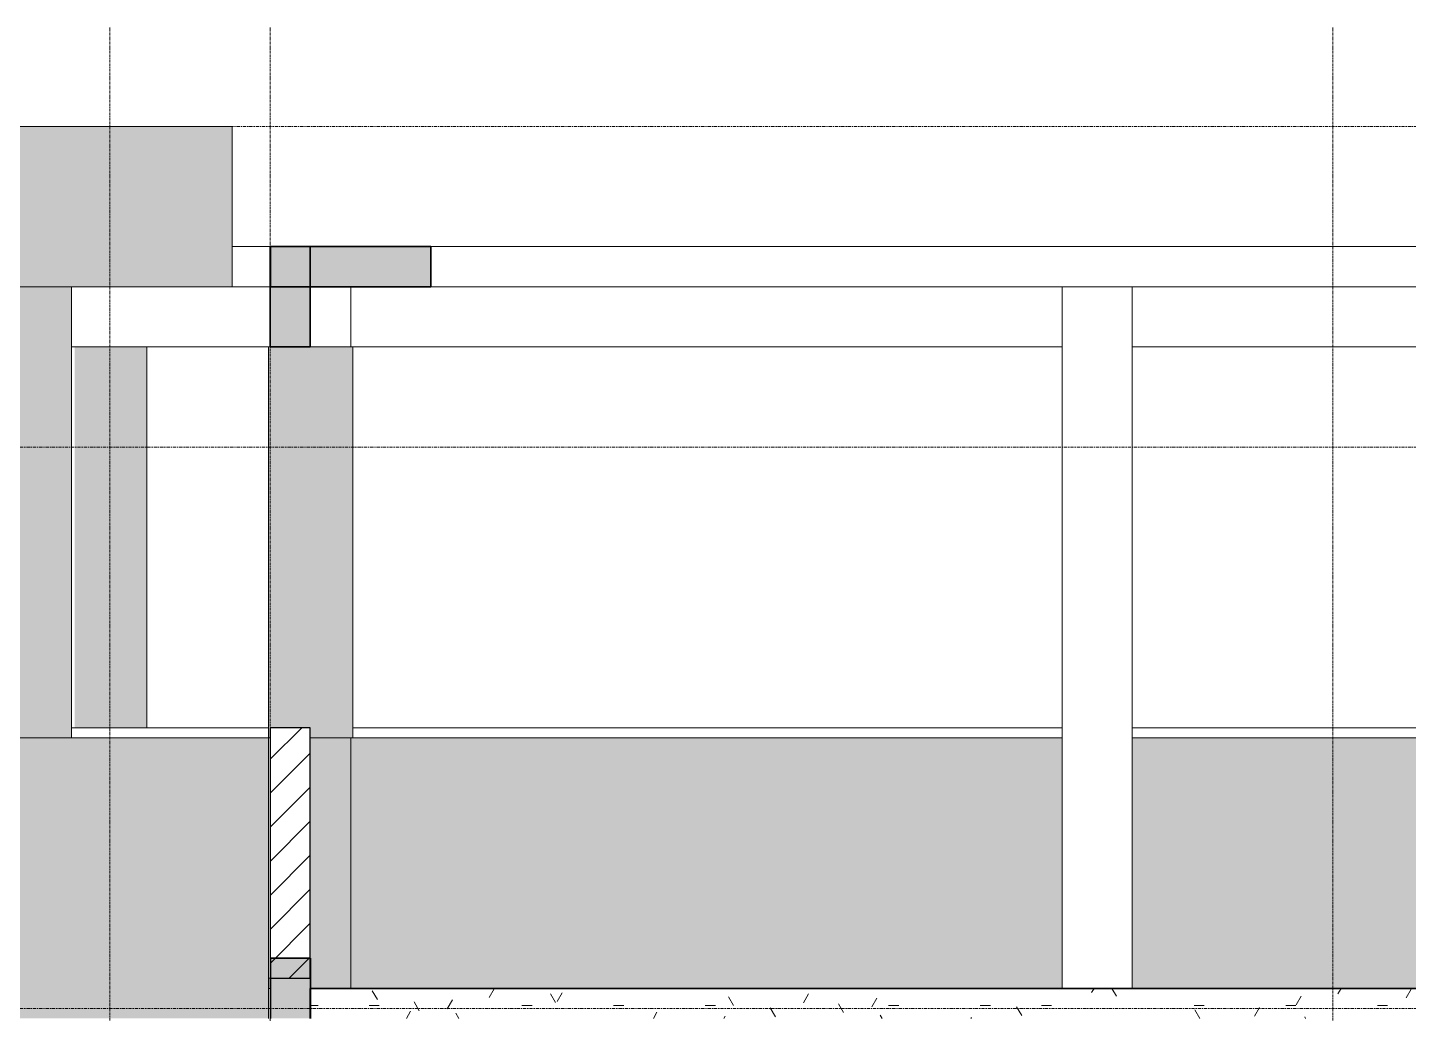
# Model space of a CAD drawing. Header units: millimetres. Extents: x 1240 to 198004, y -7796 to 35300.
# Drawn here: x 150554 to 157441, y 29375 to 34292 of the extents above; entities that cross this region are included whole.
import ezdxf

# ---------------------------------------------------------------- set-up
doc = ezdxf.new("R2010")
doc.units = ezdxf.units.MM
doc.linetypes.add('Centre', pattern=[31.75, 6.35, -4.7625, 15.875, -4.7625])
doc.linetypes.add('Grid Line', pattern=[22.225, 12.7, -3.175, 3.175, -3.175])
for name, color, linetype, lineweight in [('0-2', 50, 'Continuous', 5), ('A-FLOR', 192, 'Continuous', 9), ('A-FLOR-1', 10, 'Continuous', 35), ('A-FLOR-2', 7, 'Continuous', 9), ('A-FLOR-3', 192, 'Continuous', 35), ('A-FLOR-LEVL-2', 51, 'Centre', 9), ('A-FLOR-PATT-1', 7, 'Continuous', 9), ('A-FLOR-PATT-3', 8, 'Continuous', 9), ('A-WALL', 113, 'Continuous', 9), ('A-WALL-1', 113, 'Continuous', 25), ('A-WALL-PATT-3', 111, 'Continuous', 5), ('A-WALL-PATT-4', 111, 'Continuous', 9), ('I-WALL', 2, 'Continuous', 9), ('S-BEAM-1', 12, 'Continuous', 5), ('S-BEAM-2', 10, 'Continuous', 35), ('S-BEAM-3', 7, 'Continuous', 9), ('S-COLS-1', 7, 'Continuous', 9), ('S-GRID-1', 1, 'Grid Line', 9)]:
    doc.layers.add(name, color=color, linetype=linetype, lineweight=lineweight)

# ---------------------------------------------------------------- blocks, each defined once
blk = doc.blocks.new('NCV_TKTC_KET CAU_rvt-2-TKCS_MẶT ĐỨNG NỘI KHU 2')
at = {"layer": 'A-FLOR-PATT-1'}
blk.add_hatch(color=256, dxfattribs=at).paths.add_polyline_path([(-43735.3, 33000), (-43735.3, 33200), (-44535.3, 33200), (-44535.3, 33000)])
at = {"layer": 'S-BEAM-1'}
for points in [[(-44537, 32700), (-44337, 32700), (-44337, 33200), (-44537, 33200)], [(-44535.3, 29350), (-44335.3, 29350), (-44335.3, 29650), (-44535.3, 29650)]]:
    blk.add_hatch(color=256, dxfattribs=at).paths.add_polyline_path(points)
at = {"layer": 'A-FLOR-1'}
for p, q in [((-43735.3, 33200), (-44535.3, 33200)), ((-44535.3, 33200), (-44535.3, 33000)), ((-43735.3, 33000), (-43735.3, 33200)), ((-44535.3, 33000), (-43735.3, 33000))]:
    blk.add_line(p, q, dxfattribs=at)
at = {"layer": 'A-FLOR-2'}
for p, q in [((-44727, 33200), (-44537, 33200)), ((-43735.3, 33200), (-37796.9, 33200)), ((-44537, 33000), (-44727, 33000)), ((-37796.9, 33000), (-43735.3, 33000))]:
    blk.add_line(p, q, dxfattribs=at)
at = {"layer": 'S-BEAM-2'}
for p, q in [((-44337, 33200), (-44537, 33200)), ((-44537, 33200), (-44537, 32700)), ((-44337, 32700), (-44337, 33200)), ((-44537, 32700), (-44337, 32700)), ((-44335.3, 29650), (-44535.3, 29650)), ((-44535.3, 29650), (-44535.3, 29350)), ((-44335.3, 29350), (-44335.3, 29650))]:
    blk.add_line(p, q, dxfattribs=at)
at = {"layer": 'S-BEAM-3'}
for p, q in [((-44727, 33200), (-44537, 33200)), ((-44545.3, 32700), (-45527.4, 32700)), ((-40586.9, 32700), (-44125.3, 32700)), ((-37396.9, 32700), (-40236.9, 32700))]:
    blk.add_line(p, q, dxfattribs=at)
at = {"layer": 'S-COLS-1'}
for p, q in [((-44135.3, 33000), (-44135.3, 32700)), ((-40586.9, 33000), (-40586.9, 29500)), ((-40236.9, 33000), (-40236.9, 29500))]:
    blk.add_line(p, q, dxfattribs=at)

msp = doc.modelspace()

# ---------------------------------------------------------------- hatches: boundary and pattern name
at = {"layer": 'A-FLOR-PATT-3'}
h = msp.add_hatch(dxfattribs=at)
h.set_pattern_fill('FP_37', color=256, style=0, pattern_type=2)
h.set_pattern_definition([(0, (196301.1, 0), (609.6, 152.4), [50.292, -406.908, 50.292, -406.908, -2438.4]), (0, (196301.1, 0), (609.6, 152.4), [-914.4, 50.292, -864.108, 50.292, -406.908, -1066.8]), (0, (196301.1, 0), (609.6, 152.4), [-2286, 50.292, -254.508, 50.292, -711.708]), (120, (196529.7, 76.2), (-436.78227, 451.7291), [50.292, -406.908, 50.292, -406.908, -2438.4]), (120, (196529.7, 76.2), (-436.78227, 451.7291), [-914.4, 50.292, -864.108, 50.292, -406.908, -1066.8]), (120, (196529.7, 76.2), (-436.78227, 451.7291), [-2286, 50.292, -254.508, 50.292, -711.708]), (240, (196605.9, 381), (-172.81773, -604.1291), [50.292, -406.908, 50.292, -406.908, -2438.4]), (240, (196605.9, 381), (-172.81773, -604.1291), [-914.4, 50.292, -864.108, 50.292, -406.908, -1066.8]), (240, (196605.9, 381), (-172.81773, -604.1291), [-2286, 50.292, -254.508, 50.292, -711.708])])
h.paths.add_polyline_path([(162764.2, 29350), (162764.2, 29500), (151963.7, 29500), (151963.7, 29350), (162523.8, 29350)])
at = {"layer": 'A-WALL-PATT-3'}
for points in [[(151574.1, 33000), (151574.1, 33800), (151564.1, 33800), (151564.1, 33000)], [(144629.2, 30750), (150763.7, 30750), (150763.7, 33000), (144629.2, 33000)], [(150773.7, 30750), (150773.7, 33000), (150763.7, 33000), (150763.7, 30750)], [(151139.2, 30800), (151139.2, 32700), (150789.2, 32700), (150789.2, 30800)], [(151149.2, 30800), (151149.2, 32700), (151139.2, 32700), (151139.2, 30800)], [(151764.1, 30750), (151764.1, 32700), (151755.8, 32700), (151755.8, 30750)], [(151964.1, 30750), (152165.8, 30750), (152165.8, 32700), (151765.8, 32700), (151765.8, 30800), (151964.1, 30800)], [(152175.8, 30750), (152175.8, 32700), (152165.8, 32700), (152165.8, 30750)], [(150564.2, 29350), (151755.8, 29350), (151755.8, 30750), (142989.2, 30750), (142989.2, 29350), (150563.7, 29350)], [(151973, 29500), (152165.8, 29500), (152165.8, 30750), (151964.1, 30750), (151965.8, 29500), (151967.4, 29500)]]:
    msp.add_hatch(color=256, dxfattribs=at).paths.add_polyline_path(points)
h = msp.add_hatch(color=256, dxfattribs=at)
h.paths.add_polyline_path([(157405.6, 29500), (158904.2, 29500), (158904.2, 30750), (156064.2, 30750), (156064.2, 29500), (157074.2, 29500)])
h.paths.add_polyline_path([(151755.8, 29500), (151765.8, 29500), (151764.1, 29550), (151755.8, 29550)])
h.paths.add_polyline_path([(152374.2, 29500), (155714.2, 29500), (155714.2, 30750), (152165.8, 30750), (152165.8, 29500), (152364.2, 29500)])
at = {"layer": 'A-WALL-PATT-4'}
msp.add_hatch(color=256, dxfattribs=at).paths.add_polyline_path([(151564.1, 33000), (151564.1, 33800), (143839.2, 33800), (143839.2, 33000), (149728.2, 33000)])
h = msp.add_hatch(dxfattribs=at)
h.set_pattern_fill('FP_35', color=256, style=0, pattern_type=2)
h.set_pattern_definition([(45, (196301.1, 0), (-84.85281, 84.85281), [])])
h.paths.add_polyline_path([(151764.1, 29550), (151964.1, 29550), (151964.1, 30800), (151764.1, 30800), (151764.1, 29727.7)])

# ---------------------------------------------------------------- linework, layer by layer
at = {"layer": 'A-FLOR'}
msp.add_line((151755.8, 29500), (151765.8, 29500), dxfattribs=at)
at = {"layer": 'A-FLOR-3'}
for p, q in [((162764.2, 29500), (151963.7, 29500)), ((151963.7, 29500), (151963.7, 29350))]:
    msp.add_line(p, q, dxfattribs=at)
at = {"layer": 'A-FLOR-LEVL-2'}
for p, q in [((104944.5, 33800), (194512.3, 33800)), ((104944.5, 32200), (194512.3, 32200)), ((104944.5, 29400), (194512.3, 29400))]:
    msp.add_line(p, q, dxfattribs=at)
at = {"layer": 'A-WALL'}
for p, q in [((151149.2, 32700), (151149.2, 30800)), ((151755.8, 30750), (151755.8, 32700)), ((151755.8, 32700), (151764.1, 32700)), ((152175.8, 32700), (151964.1, 32700)), ((152175.8, 32700), (152175.8, 30750)), ((151755.8, 30800), (150773.7, 30800)), ((155714.2, 30800), (152175.8, 30800)), ((158904.2, 30800), (156064.2, 30800)), ((151764.1, 30750), (151755.8, 30750)), ((151964.1, 30750), (152175.8, 30750)), ((151755.8, 29550), (151764.1, 29550))]:
    msp.add_line(p, q, dxfattribs=at)
at = {"layer": 'A-WALL-1'}
for p, q in [((151964.1, 30800), (151764.1, 30800)), ((151764.1, 30800), (151764.1, 29550)), ((151964.1, 29550), (151964.1, 30800)), ((151764.1, 29550), (151964.1, 29550))]:
    msp.add_line(p, q, dxfattribs=at)
at = {"layer": 'I-WALL'}
for p, q in [((151574.1, 33800), (143829.2, 33800)), ((151574.1, 33800), (151574.1, 33000)), ((143829.2, 33000), (151574.1, 33000)), ((150773.7, 33000), (150773.7, 30750)), ((151755.8, 30750), (142989.2, 30750)), ((151755.8, 29350), (151755.8, 30750)), ((152165.8, 29500), (152165.8, 30750)), ((155714.2, 30750), (152175.8, 30750)), ((158904.2, 30750), (156064.2, 30750))]:
    msp.add_line(p, q, dxfattribs=at)
at = {"layer": 'S-GRID-1'}
for p, q in [((150964.2, 30542.5), (150964.2, 34292.5)), ((151764.2, 30542.5), (151764.2, 34292.5)), ((157064.2, 30542.5), (157064.2, 34292.5)), ((150964.2, 5.5), (150964.2, 30542.5)), ((151764.2, 1910.5), (151764.2, 30542.5)), ((157064.2, 5.5), (157064.2, 30542.5))]:
    msp.add_line(p, q, dxfattribs=at)

# ---------------------------------------------------------------- block references
at = {"layer": '0-2'}
msp.add_blockref('NCV_TKTC_KET CAU_rvt-2-TKCS_MẶT ĐỨNG NỘI KHU 2', (196301.1, 0), dxfattribs=at)

doc.saveas('drawing.dxf')
